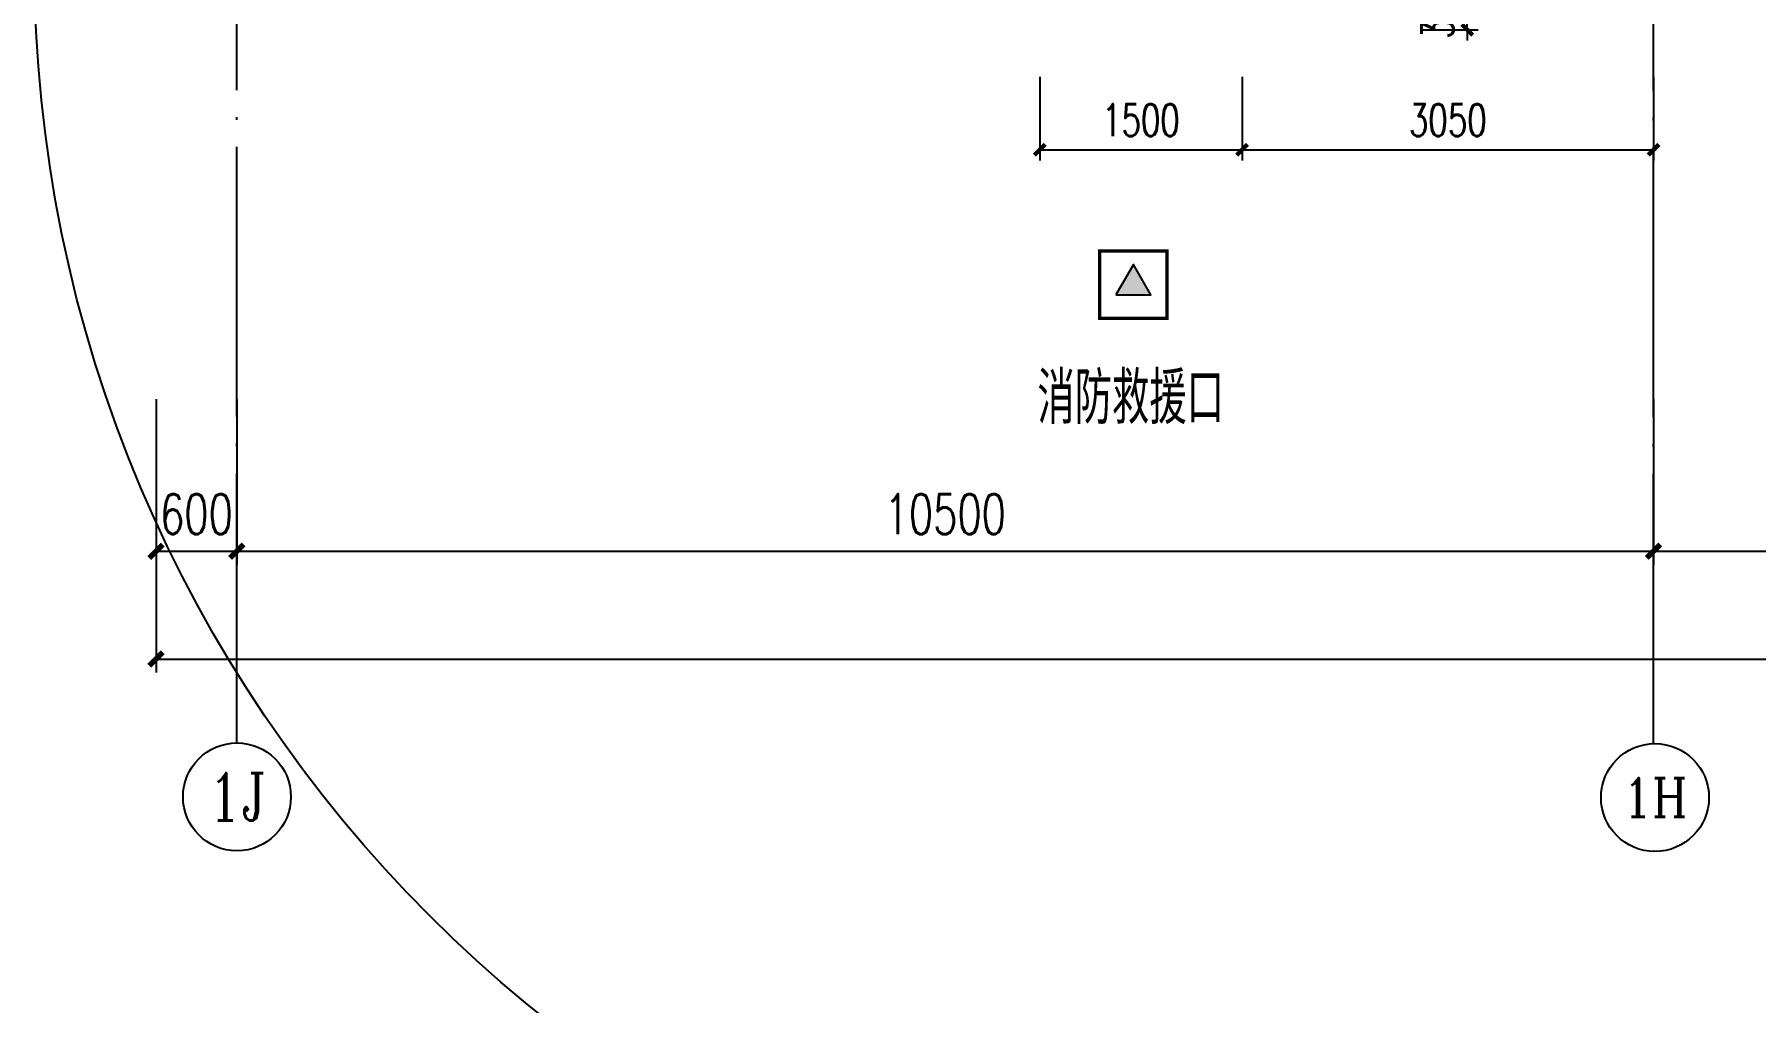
# Model space of a CAD drawing. Extents: x -1313754 to 847533, y 489853 to 941203.
# Drawn here: x -255456 to -242698, y 733905 to 741086 of the extents above; entities that cross this region are included whole.
import ezdxf
from ezdxf.enums import TextEntityAlignment as Align

# ---------------------------------------------------------------- set-up
doc = ezdxf.new("R2010")
doc.units = 0
doc.header["$LTSCALE"] = 1000
doc.header["$MEASUREMENT"] = 0
doc.linetypes.add('DOTE', pattern=[2.42, 2, -0.2, 0.02, -0.2])
doc.layers.get('Defpoints').update_dxf_attribs({"color": 210})
for name, color, linetype in [('A-AXIS-D', 1, 'Continuous'), ('A-AXIS-DOTE', 14, 'DOTE'), ('A-AXIS-DP', 126, 'Continuous'), ('A-LIN-V', 9, 'Continuous'), ('A-TEXT', 61, 'Continuous'), ('AS-WALL', 40, 'Continuous'), ('PUB_TEXT', 7, 'Continuous'), ('RP-N2-01$0$$0$A-WIND-J', 1, 'Continuous'), ('RP-N2-01$0$A-WIND-J', 3, 'Continuous'), ('SB_ZF消火栓', 10, 'Continuous')]:
    doc.layers.add(name, color=color, linetype=linetype)
doc.styles.add('_TCH_AXIS', font='COMPLEX', dxfattribs={"bigfont": 'GBCBIG'})
doc.styles.add('_TCH_DIM', font='SIMPLEX', dxfattribs={"bigfont": 'GBCBIG'})
doc.styles.add('_TCH_DIM_T3', font='SIMPLEX', dxfattribs={"width": 0.705882, "bigfont": 'GBCBIG'})
doc.dimstyles.new('_TCH_ARCH&&100', dxfattribs={"dimtxt": 297.5, "dimasz": 100, "dimexe": 100, "dimexo": 100, "dimgap": 126.25, "dimtad": 1, "dimdec": 0, "dimzin": 0, "dimdsep": 46, "dimtxsty": '_TCH_DIM_T3', "dimblk": 'ARCHTICK', "dimcen": 0.09, "dimclrt": 7, "dimazin": 2, "dimtfac": 1, "dimtdec": 0, "dimtix": 1, "dimtmove": 2, "dimatfit": 3, "dimfxl": 0, "dimtolj": 1, "dimtzin": 0, "dimarcsym": 0})
doc.dimstyles.new('_TCH_ARCH&&80', dxfattribs={"dimtxt": 238, "dimasz": 80, "dimexe": 80, "dimexo": 80, "dimgap": 101, "dimtad": 1, "dimdec": 0, "dimzin": 0, "dimdsep": 46, "dimtxsty": '_TCH_DIM_T3', "dimblk": 'ARCHTICK', "dimcen": 0.09, "dimclrt": 7, "dimazin": 2, "dimtfac": 1, "dimtdec": 0, "dimtix": 1, "dimtmove": 2, "dimatfit": 3, "dimfxl": 0, "dimtolj": 1, "dimtzin": 0, "dimarcsym": 0})

# ---------------------------------------------------------------- blocks, each defined once
blk = doc.blocks.new('_ArchTick')
at = {"color": 0, "linetype": 'ByBlock', "const_width": 0.4}
blk.add_lwpolyline([(-0.5, -0.5), (0.5, 0.5)], dxfattribs=at)
blk = doc.blocks.new('*D1371')
at = {"layer": 'A-AXIS-D', "color": 0, "lineweight": -2}
for p, q in [((-33818, -66440), (-33818, -67667)), ((-33218, -66440), (-33218, -67667)), ((-33818, -67567), (-33218, -67567))]:
    blk.add_line(p, q, dxfattribs=at)
at = {"layer": 'Defpoints', "color": 0}
for p in [(-33818, -66340), (-33218, -66340), (-33218, -67567)]:
    blk.add_point(p, dxfattribs=at)
at = {"layer": 'A-AXIS-D', "color": 0, "lineweight": -2, "xscale": 100, "yscale": 100, "zscale": 100, "rotation": 180}
blk.add_blockref('_ArchTick', (-33818, -67567), dxfattribs=at)
at = {"layer": 'A-AXIS-D', "color": 0, "lineweight": -2, "xscale": 100, "yscale": 100, "zscale": 100}
blk.add_blockref('_ArchTick', (-33218, -67567), dxfattribs=at)
at = {"layer": 'A-AXIS-D', "color": 7, "insert": (-33518, -67292), "char_height": 297.5, "attachment_point": 5, "style": '_TCH_DIM_T3'}
blk.add_mtext('\\A1;600', dxfattribs=at)
blk = doc.blocks.new('*D1372')
at = {"layer": 'A-AXIS-D', "color": 0, "lineweight": -2}
for p, q in [((-33218, -66440), (-33218, -67667)), ((-22718, -66440), (-22718, -67667)), ((-33218, -67567), (-22718, -67567))]:
    blk.add_line(p, q, dxfattribs=at)
at = {"layer": 'Defpoints', "color": 0}
for p in [(-33218, -66340), (-22718, -66340), (-22718, -67567)]:
    blk.add_point(p, dxfattribs=at)
at = {"layer": 'A-AXIS-D', "color": 0, "lineweight": -2, "xscale": 100, "yscale": 100, "zscale": 100, "rotation": 180}
blk.add_blockref('_ArchTick', (-33218, -67567), dxfattribs=at)
at = {"layer": 'A-AXIS-D', "color": 0, "lineweight": -2, "xscale": 100, "yscale": 100, "zscale": 100}
blk.add_blockref('_ArchTick', (-22718, -67567), dxfattribs=at)
at = {"layer": 'A-AXIS-D', "color": 7, "insert": (-27968, -67292), "char_height": 297.5, "attachment_point": 5, "style": '_TCH_DIM_T3'}
blk.add_mtext('\\A1;10500', dxfattribs=at)
blk = doc.blocks.new('*D1373')
at = {"layer": 'A-AXIS-D', "color": 0, "lineweight": -2}
for p, q in [((-22718, -66440), (-22718, -67667)), ((-6218, -66440), (-6218, -67667)), ((-22718, -67567), (-6218, -67567))]:
    blk.add_line(p, q, dxfattribs=at)
at = {"layer": 'Defpoints', "color": 0}
for p in [(-22718, -66340), (-6218, -66340), (-6218, -67567)]:
    blk.add_point(p, dxfattribs=at)
at = {"layer": 'A-AXIS-D', "color": 0, "lineweight": -2, "xscale": 100, "yscale": 100, "zscale": 100, "rotation": 180}
blk.add_blockref('_ArchTick', (-22718, -67567), dxfattribs=at)
at = {"layer": 'A-AXIS-D', "color": 0, "lineweight": -2, "xscale": 100, "yscale": 100, "zscale": 100}
blk.add_blockref('_ArchTick', (-6218, -67567), dxfattribs=at)
at = {"layer": 'A-AXIS-D', "color": 7, "insert": (-14468, -67292), "char_height": 297.5, "attachment_point": 5, "style": '_TCH_DIM_T3'}
blk.add_mtext('\\A1;16500', dxfattribs=at)
blk = doc.blocks.new('*D1383')
at = {"layer": 'A-AXIS-D', "color": 0, "lineweight": -2}
for p, q in [((-33818, -66540), (-33818, -68467)), ((92682, -66540), (92682, -68467)), ((-33818, -68367), (92682, -68367))]:
    blk.add_line(p, q, dxfattribs=at)
at = {"layer": 'Defpoints', "color": 0}
for p in [(-33818, -66440), (92682, -66440), (92682, -68367)]:
    blk.add_point(p, dxfattribs=at)
at = {"layer": 'A-AXIS-D', "color": 0, "lineweight": -2, "xscale": 100, "yscale": 100, "zscale": 100, "rotation": 180}
blk.add_blockref('_ArchTick', (-33818, -68367), dxfattribs=at)
at = {"layer": 'A-AXIS-D', "color": 0, "lineweight": -2, "xscale": 100, "yscale": 100, "zscale": 100}
blk.add_blockref('_ArchTick', (92682, -68367), dxfattribs=at)
at = {"layer": 'A-AXIS-D', "color": 7, "insert": (29432, -68092), "char_height": 297.5, "attachment_point": 5, "style": '_TCH_DIM_T3'}
blk.add_mtext('\\A1;126500', dxfattribs=at)
blk = doc.blocks.new('RP-N2-01$0$$0$xfjy')
at = {"layer": 'RP-N2-01$0$$0$A-WIND-J'}
h = blk.add_hatch(color=256, dxfattribs=at)
h.dxf.hatch_style = 1
h.paths.add_polyline_path([(1141876, -26214), (1142135, -26214), (1142005, -25989)])
at = {"layer": 'RP-N2-01$0$$0$A-WIND-J', "const_width": 25}
blk.add_lwpolyline([(1141755, -25889), (1141755, -26389), (1142255, -26389), (1142255, -25889)], close=True, dxfattribs=at)
at = {"layer": 'RP-N2-01$0$$0$A-WIND-J'}
for points in [[(1141755, -26389), (1142255, -26389), (1142255, -25889), (1141755, -25889)], [(1141876, -26214), (1142135, -26214), (1142005, -25989)]]:
    blk.add_lwpolyline(points, close=True, dxfattribs=at)
blk = doc.blocks.new('RP-N2-01$0$xfjy')
at = {"layer": 'RP-N2-01$0$$0$A-WIND-J'}
blk.add_blockref('RP-N2-01$0$$0$xfjy', (0, 0), dxfattribs=at)
blk = doc.blocks.new('1232')
at = {"layer": 'RP-N2-01$0$A-WIND-J'}
blk.add_blockref('RP-N2-01$0$xfjy', (-1389315, 765369, 0), dxfattribs=at)
at = {"layer": 'A-TEXT', "style": '_TCH_DIM'}
blk.add_text('消防救援口', height=384.1, dxfattribs=at).set_placement((-248021, 738197, 0))
blk = doc.blocks.new('A$C5D961328')
at = {"layer": 'A-LIN-V', "ltscale": 500}
blk.add_circle((350, 40), 10001, dxfattribs=at)
blk = doc.blocks.new('234243242332')
at = {"layer": 'SB_ZF消火栓'}
blk.add_blockref('A$C5D961328', (-245804, 741580), dxfattribs=at)
blk = doc.blocks.new('*D701')
at = {"layer": 'A-AXIS-DP', "color": 0, "lineweight": -2}
for p, q in [((-244835, 741420), (-244835, 741500)), ((-245174, 741420), (-244755, 741420)), ((-244835, 741120), (-244835, 741420)), ((-245174, 741120), (-244755, 741120)), ((-244835, 741120), (-244835, 741040))]:
    blk.add_line(p, q, dxfattribs=at)
at = {"layer": 'Defpoints', "color": 0}
for p in [(-245254, 741420), (-244835, 741420), (-245254, 741120)]:
    blk.add_point(p, dxfattribs=at)
at = {"layer": 'A-AXIS-DP', "color": 0, "lineweight": -2, "xscale": 80, "yscale": 80, "zscale": 80}
for p, rotation in [((-244835, 741420), 270), ((-244835, 741120), 90)]:
    blk.add_blockref('_ArchTick', p, dxfattribs=dict(at, rotation=rotation))
at = {"layer": 'A-AXIS-DP', "color": 7, "insert": (-245055, 741270), "char_height": 238, "attachment_point": 5, "rotation": 90, "style": '_TCH_DIM_T3'}
blk.add_mtext('\\A1;300', dxfattribs=at)
blk = doc.blocks.new('*D1139')
at = {"layer": 'A-AXIS-DP', "color": 0, "lineweight": -2}
for p, q in [((-248004, 740770), (-248004, 740150)), ((-246504, 740770), (-246504, 740150)), ((-248004, 740230), (-246504, 740230))]:
    blk.add_line(p, q, dxfattribs=at)
at = {"layer": 'Defpoints', "color": 0}
for p in [(-248004, 740850), (-246504, 740850), (-246504, 740230)]:
    blk.add_point(p, dxfattribs=at)
at = {"layer": 'A-AXIS-DP', "color": 0, "lineweight": -2, "xscale": 80, "yscale": 80, "zscale": 80, "rotation": 180}
blk.add_blockref('_ArchTick', (-248004, 740230), dxfattribs=at)
at = {"layer": 'A-AXIS-DP', "color": 0, "lineweight": -2, "xscale": 80, "yscale": 80, "zscale": 80}
blk.add_blockref('_ArchTick', (-246504, 740230), dxfattribs=at)
at = {"layer": 'A-AXIS-DP', "color": 7, "insert": (-247254, 740450), "char_height": 238, "attachment_point": 5, "style": '_TCH_DIM_T3'}
blk.add_mtext('\\A1;1500', dxfattribs=at)
blk = doc.blocks.new('*D1140')
at = {"layer": 'A-AXIS-DP', "color": 0, "lineweight": -2}
for p, q in [((-246504, 740770), (-246504, 740150)), ((-243454, 740770), (-243454, 740150)), ((-246504, 740230), (-243454, 740230))]:
    blk.add_line(p, q, dxfattribs=at)
at = {"layer": 'Defpoints', "color": 0}
for p in [(-246504, 740850), (-243454, 740850), (-243454, 740230)]:
    blk.add_point(p, dxfattribs=at)
at = {"layer": 'A-AXIS-DP', "color": 0, "lineweight": -2, "xscale": 80, "yscale": 80, "zscale": 80, "rotation": 180}
blk.add_blockref('_ArchTick', (-246504, 740230), dxfattribs=at)
at = {"layer": 'A-AXIS-DP', "color": 0, "lineweight": -2, "xscale": 80, "yscale": 80, "zscale": 80}
blk.add_blockref('_ArchTick', (-243454, 740230), dxfattribs=at)
at = {"layer": 'A-AXIS-DP', "color": 7, "insert": (-244979, 740450), "char_height": 238, "attachment_point": 5, "style": '_TCH_DIM_T3'}
blk.add_mtext('\\A1;3050', dxfattribs=at)
blk = doc.blocks.new('dote')
at = {"layer": 'A-AXIS-D'}
for centre in [(-33217.8, -69388.9), (-22707.2, -69393.9)]:
    blk.add_circle(centre, 400, dxfattribs=at)
at = {"layer": 'A-AXIS-DOTE'}
for p, q in [((-33217.8, -68988.9), (-33217.8, 36667.3)), ((-22717.8, -68994), (-22717.8, 36662.3))]:
    blk.add_line(p, q, dxfattribs=at)
at = {"layer": 'PUB_TEXT', "style": '_TCH_AXIS'}
for s, height, p, p2 in [('1J', 351.87, (-33435.6, -69564.8), (-32999.9, -69564.8)), ('1H', 288.12, (-22947.3, -69537.9), (-22467.1, -69537.9))]:
    blk.add_text(s, height=height, dxfattribs=at).set_placement(p, p2, align=Align.FIT)
at = {"layer": 'A-AXIS-D'}
for base, p1, p2, picture, middle in [((-33217.8, -67566.7), (-33817.8, -66340), (-33217.8, -66340), '*D1371', (-33517.8, -67291.7)), ((92682.2, -68366.7), (-33817.8, -66440), (92682.2, -66440), '*D1383', (29432.2, -68091.7)), ((-22717.8, -67566.7), (-33217.8, -66340), (-22717.8, -66340), '*D1372', (-27967.8, -67291.7)), ((-6217.8, -67566.7), (-22717.8, -66340), (-6217.8, -66340), '*D1373', (-14467.8, -67291.7))]:
    dim = blk.add_linear_dim(base=base, p1=p1, p2=p2, angle=0, dimstyle='_TCH_ARCH&&100', override={"dimgap": 0}, dxfattribs=at)
    dim.commit()
    dim.dimension.update_dxf_attribs({"geometry": picture, "text_midpoint": middle, "dimtype": 161})

msp = doc.modelspace()

# ---------------------------------------------------------------- block references
msp.add_blockref('1232', (0, 0))
at = {"layer": 'AS-WALL'}
msp.add_blockref('dote', (-220736.4, 804820), dxfattribs=at)
at = {"layer": 'SB_ZF消火栓', "linetype": 'Continuous'}
msp.add_blockref('234243242332', (0, 0), dxfattribs=at)

# ---------------------------------------------------------------- dimensions: what is measured, and where the dimension line sits
at = {"layer": 'A-AXIS-DP'}
for p1, p2, distance, picture, middle in [((-245254.2, 741120), (-245254.2, 741420), -419.3, '*D701', (-245054.8, 741270)), ((-248004.2, 740850), (-246504.2, 740850), -620, '*D1139', (-247254.2, 740450)), ((-246504.2, 740850), (-243454.2, 740850), -620, '*D1140', (-244979.2, 740450))]:
    dim = msp.add_aligned_dim(p1=p1, p2=p2, distance=distance, dimstyle='_TCH_ARCH&&80', dxfattribs=at)
    dim.commit()
    dim.dimension.update_dxf_attribs({"geometry": picture, "text_midpoint": middle})

doc.saveas('drawing.dxf')
